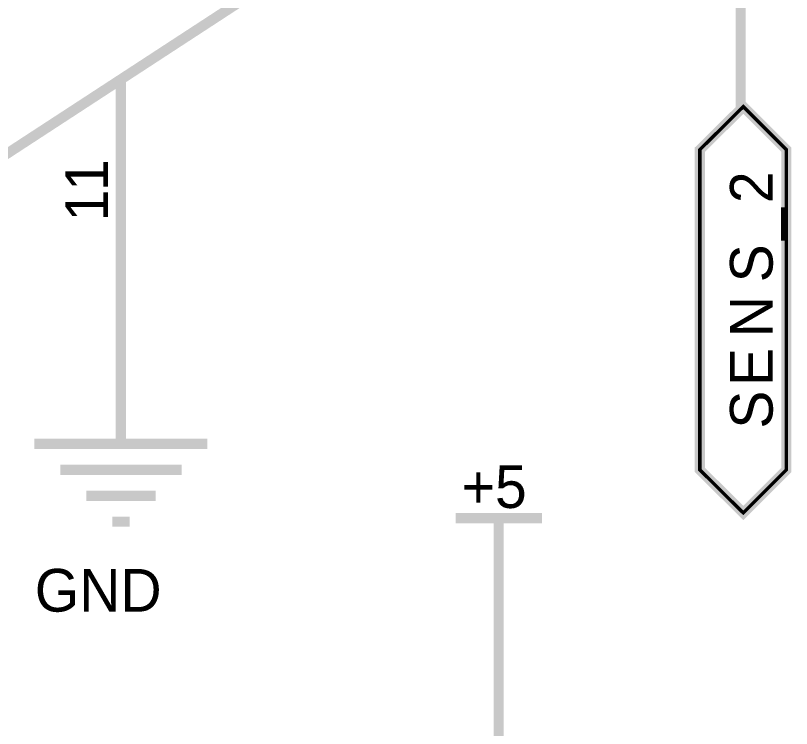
# Model space of a CAD drawing. Header units: millimetres. Extents: x 0 to 800, y 0 to 567.
# Drawn here: x 108.74 to 131.54, y 306.74 to 327.7 of the extents above; entities that cross this region are included whole.
import ezdxf

# ---------------------------------------------------------------- set-up
doc = ezdxf.new("R2010")
doc.units = ezdxf.units.MM
doc.layers.add('Sheet', color=255, linetype='Continuous')

msp = doc.modelspace()

# ---------------------------------------------------------------- linework, layer by layer
at = {"layer": 'Sheet', "const_width": 0.3}
for points in [[(117.305, 329.385), (105.803, 321.881)], [(130.05, 329.396), (130.05, 325.017), (130.128, 325.017)], [(111.839, 325.768), (111.839, 321.277)], [(111.839, 317.648), (111.839, 321.277)], [(111.839, 317.648), (111.839, 315.106)], [(109.297, 315.106), (114.382, 315.106)], [(110.059, 314.344), (113.62, 314.344)], [(110.82, 313.583), (112.858, 313.583)], [(121.673, 312.922), (124.215, 312.922)], [(122.938, 310.38), (122.938, 312.922)], [(111.582, 312.821), (112.097, 312.821)], [(122.938, 310.38), (122.938, 304.836), (123.039, 304.836)]]:
    msp.add_lwpolyline(points, dxfattribs=at)
at = {"layer": 'Sheet'}
for const_width in [0.3, 0.0991]:
    msp.add_lwpolyline([(131.394, 314.344), (130.128, 313.079), (128.851, 314.344), (128.851, 323.752), (130.128, 325.017), (131.394, 323.752), (131.394, 314.344)], close=True, dxfattribs=dict(at, const_width=const_width))

# ---------------------------------------------------------------- texts
for s, p in [('1', (111.458, 322.542)), ('2', (130.991, 322.184)), ('1', (111.458, 321.646)), ('_', (130.991, 321.109)), ('S', (130.991, 319.854)), ('N', (130.991, 318.242)), ('E', (130.991, 316.808)), ('S', (130.991, 315.554))]:
    msp.add_text(s, height=1.254, rotation=90, dxfattribs=at).set_placement(p)
for s, p in [('+5', (121.852, 313.224)), ('GND', (109.308, 310.178))]:
    msp.add_text(s, height=1.2543, dxfattribs=at).set_placement(p)

doc.saveas('drawing.dxf')
